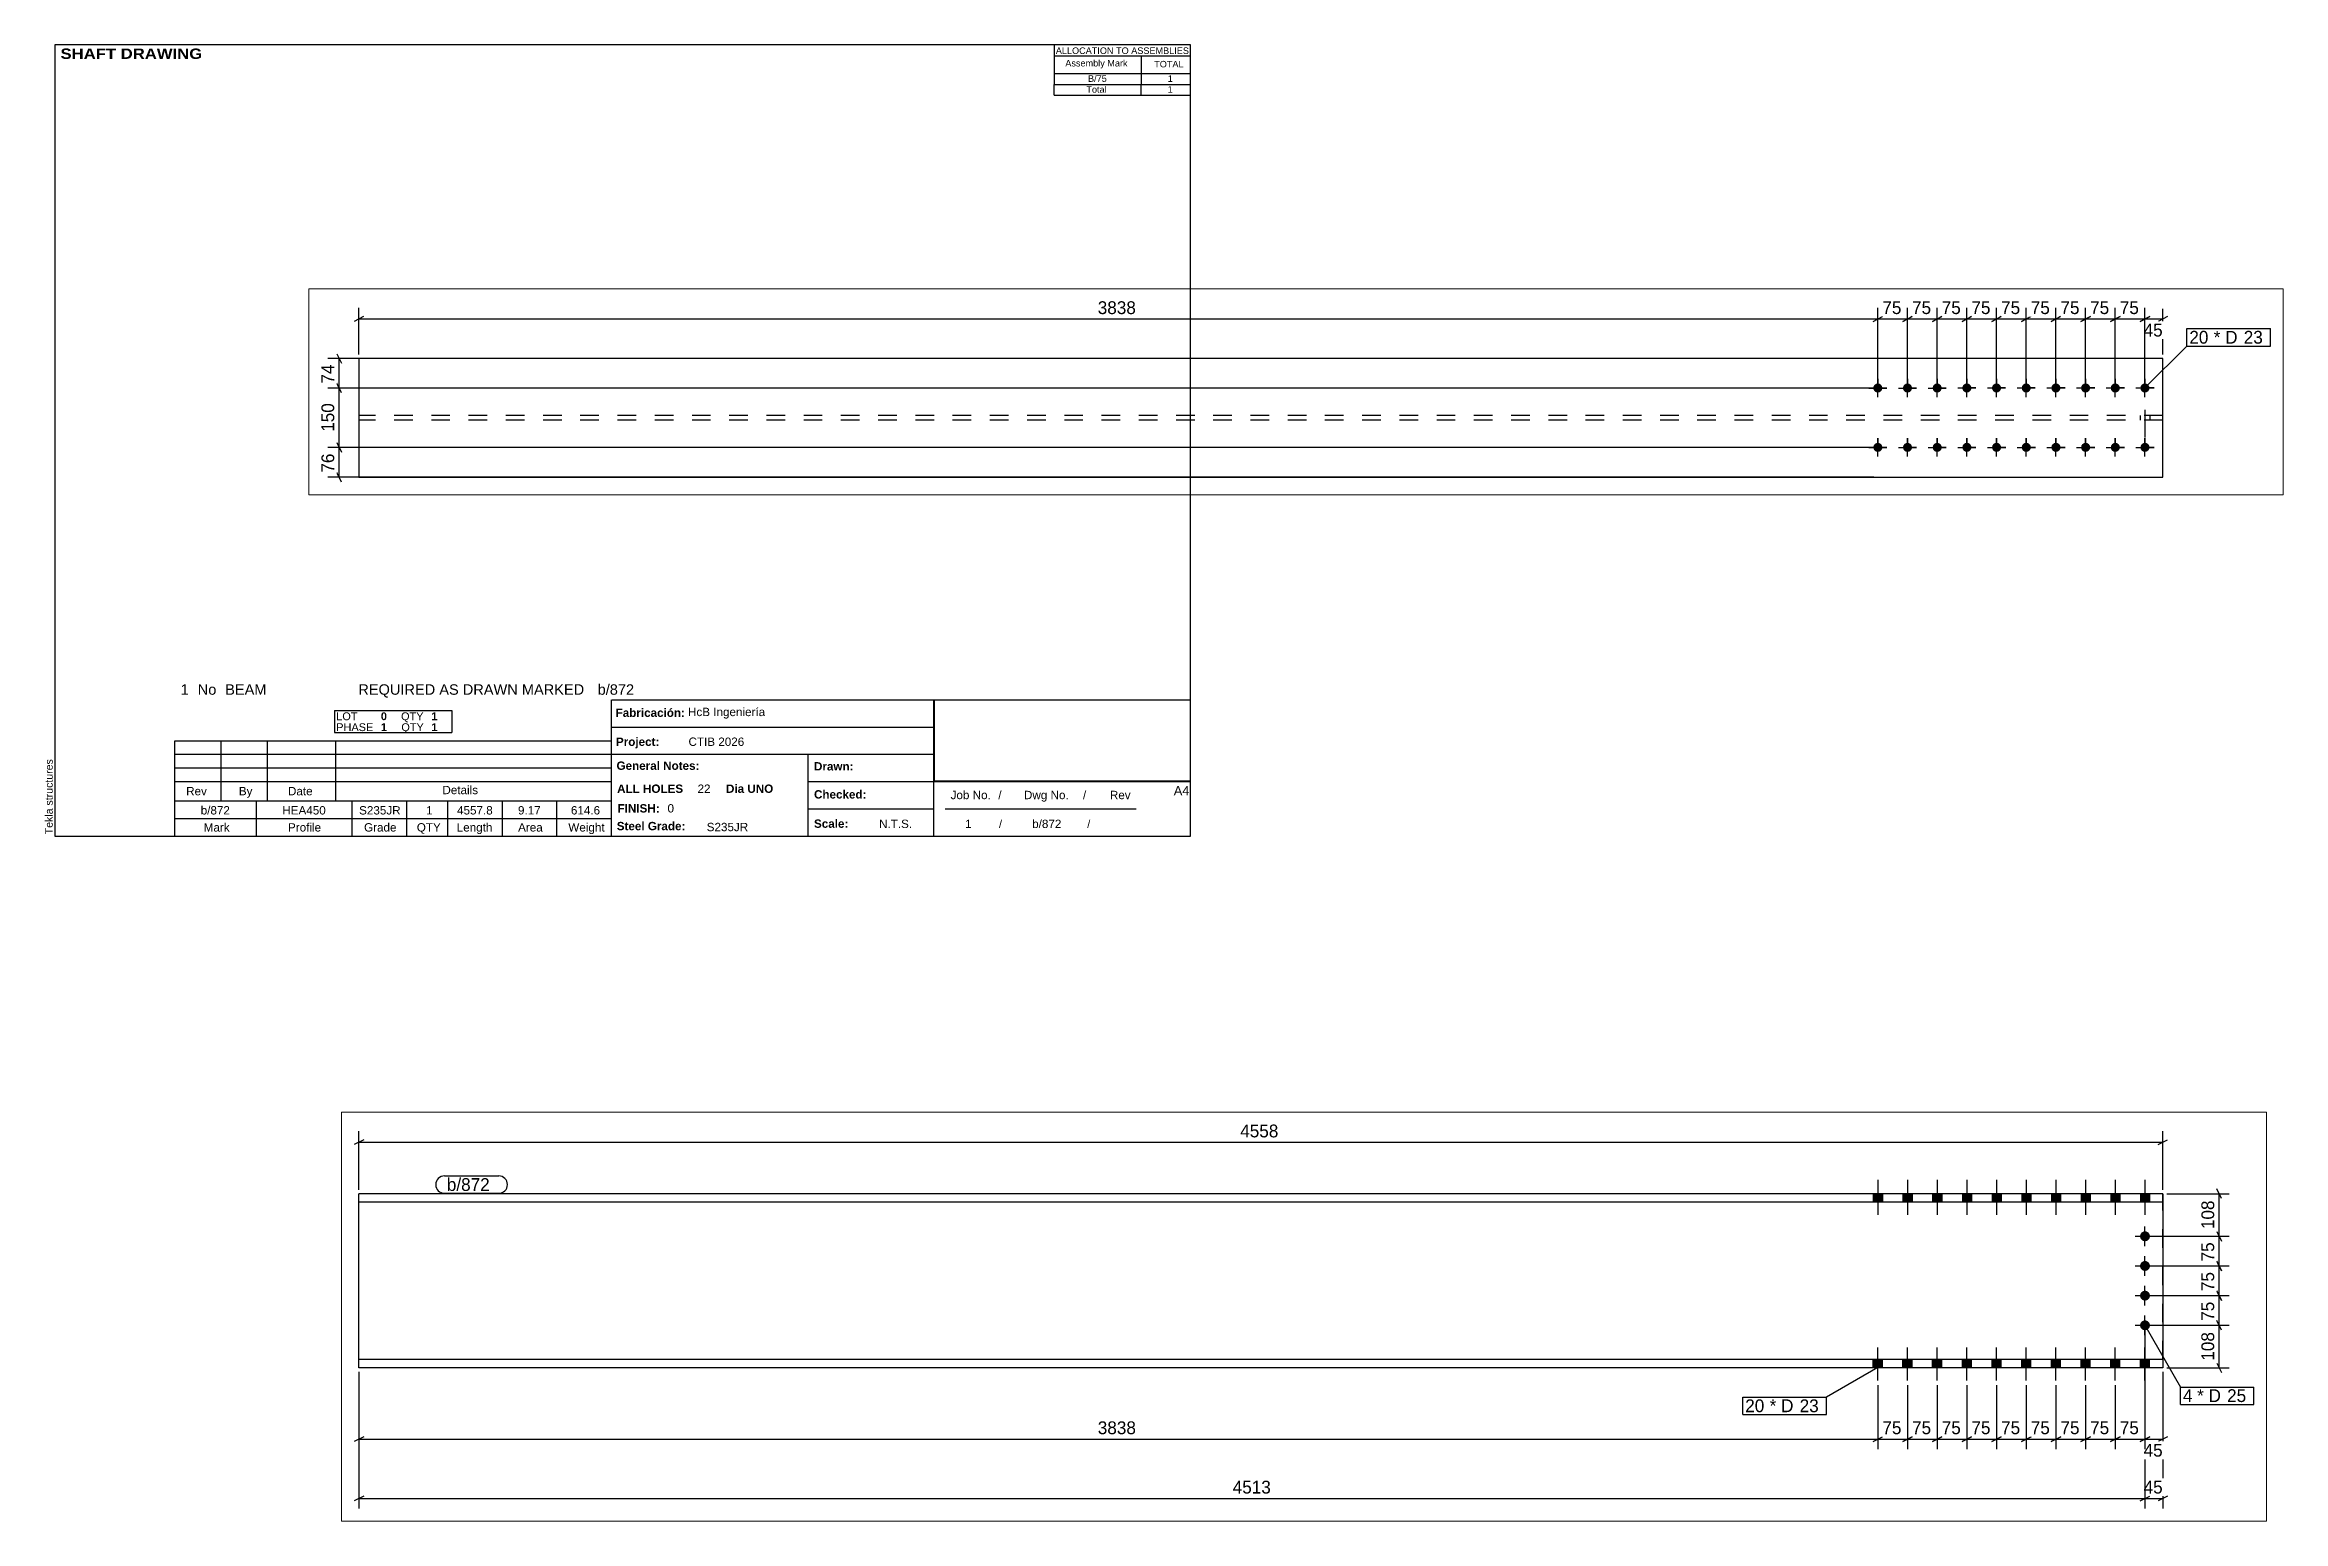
# Paper-space layout 'Layout1' of a CAD drawing. Header units: millimetres. Extents: x 2 to 568, y -168 to 205.
# The model-space entities are those that its viewports show. They can reach past a viewport. Long polylines and large blocks are cut down to what shows.
import ezdxf

# ---------------------------------------------------------------- set-up
doc = ezdxf.new("R2010")
doc.units = ezdxf.units.MM
doc.linetypes.add('DXK_LINE_DOT2', pattern=[3.9198, 1.9599, -1.9599])
doc.linetypes.add('DXK_LINE_DOT4', pattern=[0.9408, 0.4704, -0.4704])
doc.layers.add('Viewport layer', color=7, linetype='Continuous', plot=False)
doc.styles.add('Arial', font='ARIAL.TTF', dxfattribs={"height": 0.2})
doc.styles.add('Arial Black', font='ARIBLK.TTF', dxfattribs={"height": 0.2})
doc.styles.add('Arial Bold', font='ARIALBD.TTF', dxfattribs={"height": 0.2})
doc.styles.add('Comic Sans MS', font='COMIC.TTF', dxfattribs={"height": 0.2})

msp = doc.modelspace()

# ---------------------------------------------------------------- hatches: boundary and pattern name
at = {"linetype": 'Continuous'}
for points in [[(13881.9, 827.6), (13858.9, 827.6), (13858.9, 806.6), (13881.9, 806.6)], [(13881.9, 827.6), (13858.9, 827.6), (13858.9, 806.6), (13881.9, 806.6)], [(13956.9, 827.6), (13933.9, 827.6), (13933.9, 806.6), (13956.9, 806.6)], [(13956.9, 827.6), (13933.9, 827.6), (13933.9, 806.6), (13956.9, 806.6)], [(14031.9, 827.6), (14008.9, 827.6), (14008.9, 806.6), (14031.9, 806.6)], [(14031.9, 827.6), (14008.9, 827.6), (14008.9, 806.6), (14031.9, 806.6)], [(14106.9, 827.6), (14083.9, 827.6), (14083.9, 806.6), (14106.9, 806.6)], [(14106.9, 827.6), (14083.9, 827.6), (14083.9, 806.6), (14106.9, 806.6)], [(14181.9, 827.6), (14158.9, 827.6), (14158.9, 806.6), (14181.9, 806.6)], [(14181.9, 827.6), (14158.9, 827.6), (14158.9, 806.6), (14181.9, 806.6)], [(14256.9, 827.6), (14233.9, 827.6), (14233.9, 806.6), (14256.9, 806.6)], [(14256.9, 827.6), (14233.9, 827.6), (14233.9, 806.6), (14256.9, 806.6)], [(14331.9, 827.6), (14308.9, 827.6), (14308.9, 806.6), (14331.9, 806.6)], [(14331.9, 827.6), (14308.9, 827.6), (14308.9, 806.6), (14331.9, 806.6)], [(14406.9, 827.6), (14383.9, 827.6), (14383.9, 806.6), (14406.9, 806.6)], [(14406.9, 827.6), (14383.9, 827.6), (14383.9, 806.6), (14406.9, 806.6)], [(14481.9, 827.6), (14458.9, 827.6), (14458.9, 806.6), (14481.9, 806.6)], [(14481.9, 827.6), (14458.9, 827.6), (14458.9, 806.6), (14481.9, 806.6)], [(14556.9, 827.6), (14533.9, 827.6), (14533.9, 806.6), (14556.9, 806.6)], [(14556.9, 827.6), (14533.9, 827.6), (14533.9, 806.6), (14556.9, 806.6)], [(14557.9, 720.1), (14557.6, 717.5), (14556.8, 715), (14555.5, 712.8), (14553.8, 710.8), (14551.7, 709.3), (14549.3, 708.2), (14546.7, 707.7), (14544.1, 707.7), (14541.5, 708.2), (14539.2, 709.3), (14537, 710.8), (14535.3, 712.8), (14534, 715), (14533.2, 717.5), (14532.9, 720.1), (14533.2, 722.7), (14534, 725.2), (14535.3, 727.4), (14537, 729.4), (14539.2, 730.9), (14541.5, 732), (14544.1, 732.5), (14546.7, 732.5), (14549.3, 732), (14551.7, 730.9), (14553.8, 729.4), (14555.5, 727.4), (14556.8, 725.2), (14557.6, 722.7)], [(14557.9, 645.1), (14557.6, 642.5), (14556.8, 640), (14555.5, 637.8), (14553.8, 635.8), (14551.7, 634.3), (14549.3, 633.2), (14546.7, 632.7), (14544.1, 632.7), (14541.5, 633.2), (14539.2, 634.3), (14537, 635.8), (14535.3, 637.8), (14534, 640), (14533.2, 642.5), (14532.9, 645.1), (14533.2, 647.7), (14534, 650.2), (14535.3, 652.4), (14537, 654.4), (14539.2, 655.9), (14541.5, 657), (14544.1, 657.5), (14546.7, 657.5), (14549.3, 657), (14551.7, 655.9), (14553.8, 654.4), (14555.5, 652.4), (14556.8, 650.2), (14557.6, 647.7)], [(14557.9, 570.1), (14557.6, 567.5), (14556.8, 565), (14555.5, 562.8), (14553.8, 560.8), (14551.7, 559.3), (14549.3, 558.2), (14546.7, 557.7), (14544.1, 557.7), (14541.5, 558.2), (14539.2, 559.3), (14537, 560.8), (14535.3, 562.8), (14534, 565), (14533.2, 567.5), (14532.9, 570.1), (14533.2, 572.7), (14534, 575.2), (14535.3, 577.4), (14537, 579.4), (14539.2, 580.9), (14541.5, 582), (14544.1, 582.5), (14546.7, 582.5), (14549.3, 582), (14551.7, 580.9), (14553.8, 579.4), (14555.5, 577.4), (14556.8, 575.2), (14557.6, 572.7)], [(14557.9, 495.1), (14557.6, 492.5), (14556.8, 490), (14555.5, 487.8), (14553.8, 485.8), (14551.7, 484.3), (14549.3, 483.2), (14546.7, 482.7), (14544.1, 482.7), (14541.5, 483.2), (14539.2, 484.3), (14537, 485.8), (14535.3, 487.8), (14534, 490), (14533.2, 492.5), (14532.9, 495.1), (14533.2, 497.7), (14534, 500.2), (14535.3, 502.4), (14537, 504.4), (14539.2, 505.9), (14541.5, 507), (14544.1, 507.5), (14546.7, 507.5), (14549.3, 507), (14551.7, 505.9), (14553.8, 504.4), (14555.5, 502.4), (14556.8, 500.2), (14557.6, 497.7)], [(13881.9, 408.6), (13858.9, 408.6), (13858.9, 387.6), (13881.9, 387.6)], [(13881.9, 408.6), (13858.9, 408.6), (13858.9, 387.6), (13881.9, 387.6)], [(13956.9, 408.6), (13933.9, 408.6), (13933.9, 387.6), (13956.9, 387.6)], [(13956.9, 408.6), (13933.9, 408.6), (13933.9, 387.6), (13956.9, 387.6)], [(14031.9, 408.6), (14008.9, 408.6), (14008.9, 387.6), (14031.9, 387.6)], [(14031.9, 408.6), (14008.9, 408.6), (14008.9, 387.6), (14031.9, 387.6)], [(14106.9, 408.6), (14083.9, 408.6), (14083.9, 387.6), (14106.9, 387.6)], [(14106.9, 408.6), (14083.9, 408.6), (14083.9, 387.6), (14106.9, 387.6)], [(14181.9, 408.6), (14158.9, 408.6), (14158.9, 387.6), (14181.9, 387.6)], [(14181.9, 408.6), (14158.9, 408.6), (14158.9, 387.6), (14181.9, 387.6)], [(14256.9, 408.6), (14233.9, 408.6), (14233.9, 387.6), (14256.9, 387.6)], [(14256.9, 408.6), (14233.9, 408.6), (14233.9, 387.6), (14256.9, 387.6)], [(14331.9, 408.6), (14308.9, 408.6), (14308.9, 387.6), (14331.9, 387.6)], [(14331.9, 408.6), (14308.9, 408.6), (14308.9, 387.6), (14331.9, 387.6)], [(14406.9, 408.6), (14383.9, 408.6), (14383.9, 387.6), (14406.9, 387.6)], [(14406.9, 408.6), (14383.9, 408.6), (14383.9, 387.6), (14406.9, 387.6)], [(14481.9, 408.6), (14458.9, 408.6), (14458.9, 387.6), (14481.9, 387.6)], [(14481.9, 408.6), (14458.9, 408.6), (14458.9, 387.6), (14481.9, 387.6)], [(14556.9, 408.6), (14533.9, 408.6), (14533.9, 387.6), (14556.9, 387.6)], [(14556.9, 408.6), (14533.9, 408.6), (14533.9, 387.6), (14556.9, 387.6)], [(3964.2, 281, -1), (3964.2, 258, -1)], [(4039.2, 281, -1), (4039.2, 258, -1)], [(4114.2, 281, -1), (4114.2, 258, -1)], [(4189.2, 281.1, -1), (4189.2, 258.1, -1)], [(4264.2, 281.1, -1), (4264.2, 258.1, -1)], [(4339.2, 281.1, -1), (4339.2, 258.1, -1)], [(4414.2, 281.1, -1), (4414.2, 258.1, -1)], [(4489.2, 281.1, -1), (4489.2, 258.1, -1)], [(4564.2, 281.1, -1), (4564.2, 258.1, -1)], [(4639.2, 281.1, -1), (4639.2, 258.1, -1)], [(3964.3, 131, -1), (3964.3, 108, -1)], [(4039.3, 131, -1), (4039.3, 108, -1)], [(4114.3, 131, -1), (4114.3, 108, -1)], [(4189.3, 131.1, -1), (4189.3, 108.1, -1)], [(4264.3, 131.1, -1), (4264.3, 108.1, -1)], [(4339.3, 131.1, -1), (4339.3, 108.1, -1)], [(4414.3, 131.1, -1), (4414.3, 108.1, -1)], [(4489.3, 131.1, -1), (4489.3, 108.1, -1)], [(4564.3, 131.1, -1), (4564.3, 108.1, -1)], [(4639.3, 131.1, -1), (4639.3, 108.1, -1)]]:
    msp.add_hatch(color=3, dxfattribs=at).paths.add_polyline_path(points)

# ---------------------------------------------------------------- linework, layer by layer
at = {"color": 8, "linetype": 'Continuous'}
for p, q in [((10044.6, 963.6), (10020.6, 951.6)), ((10032.6, 837.6), (10032.6, 986)), ((14578.4, 951.6), (14602.4, 963.6)), ((14590.4, 837.6), (14590.4, 986)), ((10032.6, 957.6), (14590.4, 957.6)), ((14600.4, 827.6), (14758.2, 827.6)), ((14738.6, 815.6), (14726.6, 839.6)), ((14732.6, 720.1), (14732.6, 827.6)), ((14555.4, 720.1), (14758.2, 720.1)), ((14726.6, 732.1), (14738.6, 708.1)), ((14555.4, 645.1), (14758.2, 645.1)), ((14738.6, 633.1), (14726.6, 657.1)), ((14555.4, 570.1), (14758.2, 570.1)), ((14738.6, 558.1), (14726.6, 582.1)), ((126.4, 354), (126.4, 472.4)), ((3964.2, 279.5), (3964.2, 472.4)), ((4039.2, 279.5), (4039.2, 472.4)), ((4114.2, 279.5), (4114.2, 472.4)), ((4189.2, 279.6), (4189.2, 472.4)), ((4264.2, 279.6), (4264.2, 472.4)), ((4339.2, 279.6), (4339.2, 472.4)), ((4414.2, 279.6), (4414.2, 472.4)), ((4489.2, 279.6), (4489.2, 472.4)), ((4564.2, 279.6), (4564.2, 472.4)), ((4639.2, 279.6), (4639.2, 469.6)), ((4684.2, 354), (4684.2, 469.6)), ((14545.4, 485.1), (14545.4, 32)), ((14545.4, 485.1), (14545.4, 179.2)), ((14555.4, 495.1), (14758.2, 495.1)), ((14738.6, 483.1), (14726.6, 507.1)), ((138.4, 450), (114.4, 438)), ((3952.2, 438), (3976.2, 450)), ((4027.2, 438), (4051.2, 450)), ((4102.2, 438), (4126.2, 450)), ((4177.2, 438), (4201.2, 450)), ((4252.2, 438), (4276.2, 450)), ((4264.2, 444), (4339.2, 444)), ((4351.2, 450), (4327.2, 438)), ((4402.2, 438), (4426.2, 450)), ((4477.2, 438), (4501.2, 450)), ((4552.2, 438), (4576.2, 450)), ((4627.2, 438), (4651.2, 450)), ((4639.2, 444), (4684.2, 444)), ((4696.2, 450), (4672.2, 438)), ((14726.6, 399.6), (14738.6, 375.6)), ((3954.2, 344), (48, 344)), ((70.4, 356), (82.4, 332)), ((76.4, 269.5), (76.4, 344)), ((10032.6, 377.6), (10032.6, 32)), ((10032.6, 377.6), (10032.6, 182)), ((13870.4, 343.6), (13870.4, 182)), ((13945.4, 343.6), (13945.4, 182)), ((14020.4, 343.6), (14020.4, 182)), ((14095.4, 343.6), (14095.4, 182)), ((14170.4, 343.6), (14170.4, 182)), ((14245.4, 343.6), (14245.4, 182)), ((14320.4, 343.6), (14320.4, 182)), ((14395.4, 343.6), (14395.4, 182)), ((14470.4, 343.6), (14470.4, 182)), ((14590.4, 377.6), (14590.4, 32)), ((14590.4, 377.6), (14590.4, 179.2)), ((14600.4, 387.6), (14758.2, 387.6)), ((3954.2, 269.5), (48, 269.5)), ((3954.2, 269.5), (48, 269.5)), ((82.4, 257.5), (70.4, 281.5)), ((76.4, 119.5), (76.4, 269.5)), ((10044.6, 213.6), (10020.6, 201.6)), ((13858.4, 201.6), (13882.4, 213.6)), ((13933.4, 201.6), (13957.4, 213.6)), ((14008.4, 201.6), (14032.4, 213.6)), ((14083.4, 201.6), (14107.4, 213.6)), ((14158.4, 201.6), (14182.4, 213.6)), ((14170.4, 207.6), (14245.4, 207.6)), ((14257.4, 213.6), (14233.4, 201.6)), ((14308.4, 201.6), (14332.4, 213.6)), ((14383.4, 201.6), (14407.4, 213.6)), ((14458.4, 201.6), (14482.4, 213.6)), ((14533.4, 201.6), (14557.4, 213.6)), ((14545.4, 207.6), (14590.4, 207.6)), ((14602.4, 213.6), (14578.4, 201.6)), ((3954.3, 119.5), (48, 119.5)), ((3954.3, 119.5), (48, 119.5)), ((70.4, 131.5), (82.4, 107.5)), ((76.4, 44), (76.4, 119.5)), ((10044.6, 63.6), (10020.6, 51.6)), ((14533.4, 51.6), (14557.4, 63.6)), ((14545.4, 57.6), (14590.4, 57.6)), ((14602.4, 63.6), (14578.4, 51.6)), ((3954.2, 44), (48, 44)), ((82.4, 32), (70.4, 56))]:
    msp.add_line(p, q, dxfattribs=at)
at = {"color": 3, "linetype": 'Continuous'}
for p, q in [((13870.4, 862.3), (13870.4, 774.1)), ((13870.4, 862.3), (13870.4, 774.1)), ((13945.4, 862.3), (13945.4, 774.1)), ((13945.4, 862.3), (13945.4, 774.1)), ((14020.4, 862.3), (14020.4, 774.1)), ((14020.4, 862.3), (14020.4, 774.1)), ((14095.4, 862.3), (14095.4, 774.1)), ((14095.4, 862.3), (14095.4, 774.1)), ((14170.4, 862.3), (14170.4, 774.1)), ((14170.4, 862.3), (14170.4, 774.1)), ((14245.4, 862.3), (14245.4, 774.1)), ((14245.4, 862.3), (14245.4, 774.1)), ((14320.4, 862.3), (14320.4, 774.1)), ((14320.4, 862.3), (14320.4, 774.1)), ((14395.4, 862.3), (14395.4, 774.1)), ((14395.4, 862.3), (14395.4, 774.1)), ((14470.4, 862.3), (14470.4, 774.1)), ((14470.4, 862.3), (14470.4, 774.1)), ((14545.4, 862.3), (14545.4, 774.1)), ((14545.4, 862.3), (14545.4, 774.1)), ((13858.9, 827.6), (13858.9, 806.6)), ((13858.9, 827.6), (13858.9, 806.6)), ((13881.9, 827.6), (13881.9, 806.6)), ((13881.9, 827.6), (13881.9, 806.6)), ((13933.9, 827.6), (13933.9, 806.6)), ((13933.9, 827.6), (13933.9, 806.6)), ((13956.9, 827.6), (13956.9, 806.6)), ((13956.9, 827.6), (13956.9, 806.6)), ((14008.9, 827.6), (14008.9, 806.6)), ((14008.9, 827.6), (14008.9, 806.6)), ((14031.9, 827.6), (14031.9, 806.6)), ((14031.9, 827.6), (14031.9, 806.6)), ((14083.9, 827.6), (14083.9, 806.6)), ((14083.9, 827.6), (14083.9, 806.6)), ((14106.9, 827.6), (14106.9, 806.6)), ((14106.9, 827.6), (14106.9, 806.6)), ((14158.9, 827.6), (14158.9, 806.6)), ((14158.9, 827.6), (14158.9, 806.6)), ((14181.9, 827.6), (14181.9, 806.6)), ((14181.9, 827.6), (14181.9, 806.6)), ((14233.9, 827.6), (14233.9, 806.6)), ((14233.9, 827.6), (14233.9, 806.6)), ((14256.9, 827.6), (14256.9, 806.6)), ((14256.9, 827.6), (14256.9, 806.6)), ((14308.9, 827.6), (14308.9, 806.6)), ((14308.9, 827.6), (14308.9, 806.6)), ((14331.9, 827.6), (14331.9, 806.6)), ((14331.9, 827.6), (14331.9, 806.6)), ((14383.9, 827.6), (14383.9, 806.6)), ((14383.9, 827.6), (14383.9, 806.6)), ((14406.9, 827.6), (14406.9, 806.6)), ((14406.9, 827.6), (14406.9, 806.6)), ((14458.9, 827.6), (14458.9, 806.6)), ((14458.9, 827.6), (14458.9, 806.6)), ((14481.9, 827.6), (14481.9, 806.6)), ((14481.9, 827.6), (14481.9, 806.6)), ((14533.9, 827.6), (14533.9, 806.6)), ((14533.9, 827.6), (14533.9, 806.6)), ((14556.9, 827.6), (14556.9, 806.6)), ((14556.9, 827.6), (14556.9, 806.6)), ((14545.4, 695.1), (14545.4, 745.1)), ((14520.4, 720.1), (14570.4, 720.1)), ((14520.4, 645.1), (14570.4, 645.1)), ((14545.4, 620.1), (14545.4, 670.1)), ((14520.4, 570.1), (14570.4, 570.1)), ((14545.4, 545.1), (14545.4, 595.1)), ((14545.4, 470.1), (14545.4, 520.1)), ((14520.4, 495.1), (14570.4, 495.1)), ((13858.9, 387.6), (13858.9, 408.6)), ((13858.9, 387.6), (13858.9, 408.6)), ((13870.4, 355.4), (13870.4, 438.6)), ((13870.4, 355.4), (13870.4, 438.6)), ((13881.9, 387.6), (13881.9, 408.6)), ((13881.9, 387.6), (13881.9, 408.6)), ((13933.9, 387.6), (13933.9, 408.6)), ((13933.9, 387.6), (13933.9, 408.6)), ((13945.4, 355.4), (13945.4, 438.6)), ((13945.4, 355.4), (13945.4, 438.6)), ((13956.9, 387.6), (13956.9, 408.6)), ((13956.9, 387.6), (13956.9, 408.6)), ((14008.9, 387.6), (14008.9, 408.6)), ((14008.9, 387.6), (14008.9, 408.6)), ((14020.4, 355.4), (14020.4, 438.6)), ((14020.4, 355.4), (14020.4, 438.6)), ((14031.9, 387.6), (14031.9, 408.6)), ((14031.9, 387.6), (14031.9, 408.6)), ((14083.9, 387.6), (14083.9, 408.6)), ((14083.9, 387.6), (14083.9, 408.6)), ((14095.4, 355.4), (14095.4, 438.6)), ((14095.4, 355.4), (14095.4, 438.6)), ((14106.9, 387.6), (14106.9, 408.6)), ((14106.9, 387.6), (14106.9, 408.6)), ((14158.9, 387.6), (14158.9, 408.6)), ((14158.9, 387.6), (14158.9, 408.6)), ((14170.4, 355.4), (14170.4, 438.6)), ((14170.4, 355.4), (14170.4, 438.6)), ((14181.9, 387.6), (14181.9, 408.6)), ((14181.9, 387.6), (14181.9, 408.6)), ((14233.9, 387.6), (14233.9, 408.6)), ((14233.9, 387.6), (14233.9, 408.6)), ((14245.4, 355.4), (14245.4, 438.6)), ((14245.4, 355.4), (14245.4, 438.6)), ((14256.9, 387.6), (14256.9, 408.6)), ((14256.9, 387.6), (14256.9, 408.6)), ((14308.9, 387.6), (14308.9, 408.6)), ((14308.9, 387.6), (14308.9, 408.6)), ((14320.4, 355.4), (14320.4, 438.6)), ((14320.4, 355.4), (14320.4, 438.6)), ((14331.9, 387.6), (14331.9, 408.6)), ((14331.9, 387.6), (14331.9, 408.6)), ((14383.9, 387.6), (14383.9, 408.6)), ((14383.9, 387.6), (14383.9, 408.6)), ((14395.4, 355.4), (14395.4, 438.6)), ((14395.4, 355.4), (14395.4, 438.6)), ((14406.9, 387.6), (14406.9, 408.6)), ((14406.9, 387.6), (14406.9, 408.6)), ((14458.9, 387.6), (14458.9, 408.6)), ((14458.9, 387.6), (14458.9, 408.6)), ((14470.4, 355.4), (14470.4, 438.6)), ((14470.4, 355.4), (14470.4, 438.6)), ((14481.9, 387.6), (14481.9, 408.6)), ((14481.9, 387.6), (14481.9, 408.6)), ((14533.9, 387.6), (14533.9, 408.6)), ((14533.9, 387.6), (14533.9, 408.6)), ((14545.4, 355.4), (14545.4, 438.6)), ((14545.4, 355.4), (14545.4, 438.6)), ((14556.9, 387.6), (14556.9, 408.6)), ((14556.9, 387.6), (14556.9, 408.6)), ((3964.2, 246.5), (3964.2, 292.5)), ((3964.2, 292.5), (3964.2, 277.2)), ((4039.2, 246.5), (4039.2, 292.5)), ((4039.2, 292.5), (4039.2, 277.2)), ((4114.2, 246.5), (4114.2, 292.5)), ((4114.2, 292.5), (4114.2, 277.2)), ((4189.2, 246.6), (4189.2, 292.6)), ((4189.2, 292.6), (4189.2, 277.2)), ((4264.2, 246.6), (4264.2, 292.6)), ((4264.2, 292.6), (4264.2, 277.2)), ((4339.2, 246.6), (4339.2, 292.6)), ((4339.2, 292.6), (4339.2, 277.2)), ((4414.2, 246.6), (4414.2, 292.6)), ((4414.2, 292.6), (4414.2, 277.2)), ((4489.2, 246.6), (4489.2, 292.6)), ((4489.2, 292.6), (4489.2, 277.3)), ((4564.2, 246.6), (4564.2, 292.6)), ((4564.2, 292.6), (4564.2, 277.3)), ((4639.2, 246.6), (4639.2, 292.6)), ((4639.2, 292.6), (4639.2, 277.3)), ((3941.2, 269.5), (3987.2, 269.5)), ((3941.2, 269.5), (3956.6, 269.5)), ((3964.2, 246.5), (3964.2, 261.9)), ((3987.2, 269.5), (3971.9, 269.5)), ((4016.2, 269.5), (4062.2, 269.5)), ((4016.2, 269.5), (4031.6, 269.5)), ((4039.2, 246.5), (4039.2, 261.9)), ((4062.2, 269.5), (4046.9, 269.5)), ((4091.2, 269.5), (4137.2, 269.5)), ((4091.2, 269.5), (4106.6, 269.5)), ((4114.2, 246.5), (4114.2, 261.9)), ((4137.2, 269.5), (4121.9, 269.5)), ((4166.2, 269.6), (4212.2, 269.6)), ((4166.2, 269.6), (4181.6, 269.6)), ((4189.2, 246.6), (4189.2, 261.9)), ((4212.2, 269.6), (4196.9, 269.6)), ((4241.2, 269.6), (4287.2, 269.6)), ((4241.2, 269.6), (4256.6, 269.6)), ((4264.2, 246.6), (4264.2, 261.9)), ((4287.2, 269.6), (4271.9, 269.6)), ((4316.2, 269.6), (4362.2, 269.6)), ((4316.2, 269.6), (4331.6, 269.6)), ((4339.2, 246.6), (4339.2, 261.9)), ((4362.2, 269.6), (4346.9, 269.6)), ((4391.2, 269.6), (4437.2, 269.6)), ((4391.2, 269.6), (4406.6, 269.6)), ((4414.2, 246.6), (4414.2, 261.9)), ((4437.2, 269.6), (4421.9, 269.6)), ((4466.2, 269.6), (4512.2, 269.6)), ((4466.2, 269.6), (4481.6, 269.6)), ((4489.2, 246.6), (4489.2, 261.9)), ((4512.2, 269.6), (4496.9, 269.6)), ((4541.2, 269.6), (4587.2, 269.6)), ((4541.2, 269.6), (4556.6, 269.6)), ((4564.2, 246.6), (4564.2, 261.9)), ((4587.2, 269.6), (4571.9, 269.6)), ((4616.2, 269.6), (4662.2, 269.6)), ((4616.2, 269.6), (4631.6, 269.6)), ((4639.2, 246.6), (4639.2, 261.9)), ((4662.2, 269.6), (4646.9, 269.6)), ((3941.3, 119.5), (3987.3, 119.5)), ((3941.3, 119.5), (3956.6, 119.5)), ((3964.3, 96.5), (3964.3, 142.5)), ((3964.3, 142.5), (3964.3, 127.2)), ((3987.3, 119.5), (3971.9, 119.5)), ((4016.3, 119.5), (4062.3, 119.5)), ((4016.3, 119.5), (4031.6, 119.5)), ((4039.3, 96.5), (4039.3, 142.5)), ((4039.3, 142.5), (4039.3, 127.2)), ((4062.3, 119.5), (4046.9, 119.5)), ((4091.3, 119.5), (4137.3, 119.5)), ((4091.3, 119.5), (4106.6, 119.5)), ((4114.3, 96.5), (4114.3, 142.5)), ((4114.3, 142.5), (4114.3, 127.2)), ((4137.3, 119.5), (4121.9, 119.5)), ((4166.3, 119.6), (4212.3, 119.6)), ((4166.3, 119.6), (4181.6, 119.6)), ((4189.3, 96.6), (4189.3, 142.6)), ((4189.3, 142.6), (4189.3, 127.2)), ((4212.3, 119.6), (4196.9, 119.6)), ((4241.3, 119.6), (4287.3, 119.6)), ((4241.3, 119.6), (4256.6, 119.6)), ((4264.3, 96.6), (4264.3, 142.6)), ((4264.3, 142.6), (4264.3, 127.2)), ((4287.3, 119.6), (4271.9, 119.6)), ((4316.3, 119.6), (4362.3, 119.6)), ((4316.3, 119.6), (4331.6, 119.6)), ((4339.3, 96.6), (4339.3, 142.6)), ((4339.3, 142.6), (4339.3, 127.2)), ((4362.3, 119.6), (4346.9, 119.6)), ((4391.3, 119.6), (4437.3, 119.6)), ((4391.3, 119.6), (4406.6, 119.6)), ((4414.3, 96.6), (4414.3, 142.6)), ((4414.3, 142.6), (4414.3, 127.2)), ((4437.3, 119.6), (4421.9, 119.6)), ((4466.3, 119.6), (4512.3, 119.6)), ((4466.3, 119.6), (4481.6, 119.6)), ((4489.3, 96.6), (4489.3, 142.6)), ((4489.3, 142.6), (4489.3, 127.3)), ((4512.3, 119.6), (4496.9, 119.6)), ((4541.3, 119.6), (4587.3, 119.6)), ((4541.3, 119.6), (4556.6, 119.6)), ((4564.3, 96.6), (4564.3, 142.6)), ((4564.3, 142.6), (4564.3, 127.3)), ((4587.3, 119.6), (4571.9, 119.6)), ((4616.3, 119.6), (4662.3, 119.6)), ((4616.3, 119.6), (4631.6, 119.6)), ((4639.3, 96.6), (4639.3, 142.6)), ((4639.3, 142.6), (4639.3, 127.3)), ((4662.3, 119.6), (4646.9, 119.6)), ((3964.3, 96.5), (3964.3, 111.9)), ((4039.3, 96.5), (4039.3, 111.9)), ((4114.3, 96.5), (4114.3, 111.9)), ((4189.3, 96.6), (4189.3, 111.9)), ((4264.3, 96.6), (4264.3, 111.9)), ((4339.3, 96.6), (4339.3, 111.9)), ((4414.3, 96.6), (4414.3, 111.9)), ((4489.3, 96.6), (4489.3, 111.9)), ((4564.3, 96.6), (4564.3, 111.9)), ((4639.3, 96.6), (4639.3, 111.9))]:
    msp.add_line(p, q, dxfattribs=at)
at = {"color": 7, "linetype": 'Continuous'}
for p, q in [((10032.6, 387.6), (10032.6, 827.6)), ((14590.4, 827.6), (10032.6, 827.6)), ((14590.4, 806.6), (10032.6, 806.6)), ((14590.4, 827.6), (14590.4, 806.6)), ((14590.4, 806.6), (14590.4, 408.6)), ((14590.4, 408.6), (10032.6, 408.6)), ((14590.4, 408.6), (14590.4, 387.6)), ((126.4, 344), (126.4, 44)), ((4684.2, 344), (126.4, 344)), ((4684.2, 44), (4684.2, 344)), ((14590.4, 387.6), (10032.6, 387.6)), ((126.4, 44), (4684.2, 44))]:
    msp.add_line(p, q, dxfattribs=at)
at = {"color": 7, "linetype": 'DXK_LINE_DOT4'}
for p, q in [((14590.4, 827.6), (14590.4, 827.6)), ((14590.4, 806.6), (14590.4, 827.6)), ((14590.4, 806.6), (14590.4, 806.6)), ((14590.4, 806.6), (14590.4, 806.6)), ((14590.4, 806.6), (14590.4, 806.6)), ((14590.4, 806.6), (14590.4, 806.6)), ((14590.4, 408.6), (14590.4, 806.6)), ((14590.4, 408.6), (14590.4, 408.6)), ((14590.4, 408.6), (14590.4, 408.6)), ((14590.4, 408.6), (14590.4, 408.6)), ((14590.4, 408.6), (14590.4, 408.6)), ((14590.4, 408.6), (14590.4, 387.6)), ((14590.4, 387.6), (14590.4, 387.6)), ((4684.2, 199.7), (126.4, 199.7)), ((4684.2, 188.2), (126.4, 188.2))]:
    msp.add_line(p, q, dxfattribs=at)
at = {"color": 3, "linetype": 'DXK_LINE_DOT2'}
for p, q in [((4626.8, 199.7), (4626.8, 188.2)), ((4626.8, 199.7), (4626.8, 188.2)), ((4626.8, 199.7), (4626.8, 188.2)), ((4626.8, 199.7), (4626.8, 188.2)), ((4639.3, 214.3), (4639.3, 144.8)), ((4639.3, 214.3), (4639.3, 144.8)), ((4639.3, 214.3), (4639.3, 144.8)), ((4639.3, 214.3), (4639.3, 144.8)), ((4651.8, 199.7), (4651.8, 188.2)), ((4651.8, 199.7), (4651.8, 188.2)), ((4651.8, 199.7), (4651.8, 188.2)), ((4651.8, 199.7), (4651.8, 188.2))]:
    msp.add_line(p, q, dxfattribs=at)

# ---------------------------------------------------------------- wipeouts: each hides what was drawn before it
at = {"color": 0}
for points in [[(4803.4, 381.6), (4803.4, 413.6), (4751.3, 413.6), (4751.3, 381.6)], [(13587.4, 275.6), (13587.4, 307.6), (13535.3, 307.6), (13535.3, 275.6)], [(14667.5, 301.2), (14667.5, 333.2), (14641.4, 333.2), (14641.4, 301.2)]]:
    msp.add_wipeout(points, dxfattribs=at)

# ---------------------------------------------------------------- next in the draw order: wipeouts: each hides what was drawn before it
for points in [[(12370, 963.6), (12370, 1008.4), (12252.9, 1008.4), (12252.9, 963.6)], [(10379.9, 834.6), (10379.9, 866.6), (10254.6, 866.6), (10254.6, 834.6)], [(14726.6, 815.9), (14681.8, 815.9), (14681.8, 731.8), (14726.6, 731.8)], [(4334.2, 450), (4334.2, 494.8), (4269.3, 494.8), (4269.3, 450)], [(4694.2, 393.2), (4694.2, 438), (4629.3, 438), (4629.3, 393.2)], [(4803.4, 381.6), (4803.4, 413.6), (4751.3, 413.6), (4751.3, 381.6)], [(13587.4, 275.6), (13587.4, 307.6), (13535.3, 307.6), (13535.3, 275.6)], [(14667.5, 301.2), (14667.5, 333.2), (14641.4, 333.2), (14641.4, 301.2)], [(70.4, 236.6), (25.6, 236.6), (25.6, 152.5), (70.4, 152.5)], [(14240.4, 213.6), (14240.4, 258.4), (14175.4, 258.4), (14175.4, 213.6)], [(14600.4, 63.6), (14600.4, 108.4), (14535.4, 108.4), (14535.4, 63.6)]]:
    msp.add_wipeout(points, dxfattribs=at)

# ---------------------------------------------------------------- next in the draw order: linework, layer by layer
at = {"color": 8, "linetype": 'Continuous'}
for p, q in [((14555.4, 720.1), (14758.2, 720.1)), ((14726.6, 732.1), (14738.6, 708.1)), ((14732.6, 645.1), (14732.6, 720.1)), ((4264.2, 279.6), (4264.2, 472.4)), ((4339.2, 279.6), (4339.2, 472.4)), ((4639.2, 279.6), (4639.2, 472.4)), ((14545.4, 485.1), (14545.4, 32)), ((4189.2, 444), (4264.2, 444)), ((4276.2, 450), (4252.2, 438)), ((4327.2, 438), (4351.2, 450)), ((4564.2, 444), (4639.2, 444)), ((4651.2, 450), (4627.2, 438)), ((14170.4, 343.6), (14170.4, 182)), ((14245.4, 343.6), (14245.4, 182)), ((82.4, 257.5), (70.4, 281.5)), ((14095.4, 207.6), (14170.4, 207.6)), ((14182.4, 213.6), (14158.4, 201.6)), ((14233.4, 201.6), (14257.4, 213.6)), ((70.4, 131.5), (82.4, 107.5)), ((10032.6, 57.6), (14545.4, 57.6)), ((14533.4, 51.6), (14557.4, 63.6))]:
    msp.add_line(p, q, dxfattribs=at)
at = {"color": 7, "linetype": 'Continuous'}
for p, q in [((14545.4, 495.1), (14635.4, 339.2)), ((4745.3, 375.6), (4745.3, 419.6)), ((4639.2, 269.6), (4745.3, 375.6)), ((13529.3, 269.6), (13529.3, 313.6)), ((14635.4, 295.2), (14635.4, 339.2))]:
    msp.add_line(p, q, dxfattribs=at)

# ---------------------------------------------------------------- next in the draw order: texts
at = {"color": 3, "style": 'Comic Sans MS'}
for s, p in [('4558', (12259.3, 970)), ('75', (4275.7, 456.4)), ('45', (4635.7, 399.6)), ('75', (14181.8, 220)), ('45', (14541.8, 70))]:
    msp.add_text(s, height=32.38, dxfattribs=at).set_placement(p)
for s, p in [('108', (14720.2, 738.2)), ('150', (64, 158.9))]:
    msp.add_text(s, height=32.38, rotation=90.0002, dxfattribs=at).set_placement(p)

# ---------------------------------------------------------------- next in the draw order: wipeouts: each hides what was drawn before it
at = {"color": 0}
for points in [[(10379.9, 834.6), (10379.9, 866.6), (10254.6, 866.6), (10254.6, 834.6)], [(4879.2, 381.6), (4879.2, 413.6), (4813, 413.6), (4813, 381.6)], [(13663.2, 275.6), (13663.2, 307.6), (13597, 307.6), (13597, 275.6)], [(14743.3, 301.2), (14743.3, 333.2), (14677.1, 333.2), (14677.1, 301.2)]]:
    msp.add_wipeout(points, dxfattribs=at)

# ---------------------------------------------------------------- next in the draw order: linework, layer by layer
at = {"color": 7, "linetype": 'Continuous'}
for p, q in [((10248.6, 872.6), (10385.9, 872.6)), ((10248.6, 828.6), (10385.9, 828.6))]:
    msp.add_line(p, q, dxfattribs=at)
for centre, start, end in [((10248.6, 850.6), 90, 270), ((10385.9, 850.6), 270, 90)]:
    msp.add_arc(centre, 22, start, end, dxfattribs=at)

# ---------------------------------------------------------------- next in the draw order: texts
at = {"color": 3, "style": 'Comic Sans MS'}
msp.add_text('b/872', height=32.38, dxfattribs=at).set_placement((10254.6, 834.6))

# ---------------------------------------------------------------- next in the draw order: wipeouts: each hides what was drawn before it
at = {"color": 0}
for points in [[(14726.6, 715.1), (14681.8, 715.1), (14681.8, 650.1), (14726.6, 650.1)], [(4259.2, 450), (4259.2, 494.8), (4194.3, 494.8), (4194.3, 450)], [(4634.2, 450), (4634.2, 494.8), (4569.3, 494.8), (4569.3, 450)], [(4879.2, 381.6), (4879.2, 413.6), (4813, 413.6), (4813, 381.6)], [(70.4, 339.2), (25.6, 339.2), (25.6, 274.3), (70.4, 274.3)], [(13663.2, 275.6), (13663.2, 307.6), (13597, 307.6), (13597, 275.6)], [(14743.3, 301.2), (14743.3, 333.2), (14677.1, 333.2), (14677.1, 301.2)], [(14165.4, 213.6), (14165.4, 258.4), (14100.4, 258.4), (14100.4, 213.6)], [(14600.4, 156.8), (14600.4, 201.6), (14535.4, 201.6), (14535.4, 156.8)], [(70.4, 114.2), (25.6, 114.2), (25.6, 49.3), (70.4, 49.3)], [(12344.1, 63.6), (12344.1, 108.4), (12233.9, 108.4), (12233.9, 63.6)]]:
    msp.add_wipeout(points, dxfattribs=at)

# ---------------------------------------------------------------- next in the draw order: linework, layer by layer
at = {"color": 8, "linetype": 'Continuous'}
for p, q in [((14555.4, 645.1), (14758.2, 645.1)), ((14726.6, 657.1), (14738.6, 633.1)), ((14732.6, 570.1), (14732.6, 645.1)), ((4189.2, 279.6), (4189.2, 472.4)), ((4564.2, 279.6), (4564.2, 472.4)), ((14545.4, 485.1), (14545.4, 182)), ((4114.2, 444), (4189.2, 444)), ((4201.2, 450), (4177.2, 438)), ((4489.2, 444), (4564.2, 444)), ((4576.2, 450), (4552.2, 438)), ((14095.4, 343.6), (14095.4, 182)), ((14020.4, 207.6), (14095.4, 207.6)), ((14107.4, 213.6), (14083.4, 201.6)), ((14470.4, 207.6), (14545.4, 207.6)), ((14557.4, 213.6), (14533.4, 201.6))]:
    msp.add_line(p, q, dxfattribs=at)

# ---------------------------------------------------------------- next in the draw order: texts
at = {"color": 3, "style": 'Comic Sans MS'}
for s, p in [('75', (14720.2, 656.5)), ('74', (64, 280.7)), ('76', (64, 55.7))]:
    msp.add_text(s, height=32.38, rotation=90.0002, dxfattribs=at).set_placement(p)
for s, height, p in [('75', 32.38, (4200.7, 456.4)), ('75', 32.38, (4575.7, 456.4)), ('20', 32.38, (4751.3, 381.6)), ('20', 32.38, (13535.3, 275.6)), ('4', 32.4, (14641.4, 301.2)), ('75', 32.38, (14106.8, 220)), ('45', 32.38, (14541.8, 163.2)), ('4513', 32.38, (12240.3, 70))]:
    msp.add_text(s, height=height, dxfattribs=at).set_placement(p)

# ---------------------------------------------------------------- next in the draw order: wipeouts: each hides what was drawn before it
at = {"color": 0}
for points in [[(4941, 381.6), (4941, 413.6), (4888.8, 413.6), (4888.8, 381.6)], [(13724.9, 275.6), (13724.9, 307.6), (13672.8, 307.6), (13672.8, 275.6)], [(14805, 301.2), (14805, 333.2), (14752.9, 333.2), (14752.9, 301.2)]]:
    msp.add_wipeout(points, dxfattribs=at)

# ---------------------------------------------------------------- next in the draw order: wipeouts: each hides what was drawn before it
for points in [[(14726.6, 640.1), (14681.8, 640.1), (14681.8, 575.1), (14726.6, 575.1)], [(4184.2, 450), (4184.2, 494.8), (4119.3, 494.8), (4119.3, 450)], [(4559.2, 450), (4559.2, 494.8), (4494.3, 494.8), (4494.3, 450)], [(4941, 381.6), (4941, 413.6), (4888.8, 413.6), (4888.8, 381.6)], [(13724.9, 275.6), (13724.9, 307.6), (13672.8, 307.6), (13672.8, 275.6)], [(14805, 301.2), (14805, 333.2), (14752.9, 333.2), (14752.9, 301.2)], [(14090.4, 213.6), (14090.4, 258.4), (14025.4, 258.4), (14025.4, 213.6)], [(14540.4, 213.6), (14540.4, 258.4), (14475.4, 258.4), (14475.4, 213.6)]]:
    msp.add_wipeout(points, dxfattribs=at)

# ---------------------------------------------------------------- next in the draw order: linework, layer by layer
at = {"color": 8, "linetype": 'Continuous'}
for p, q in [((14555.4, 570.1), (14758.2, 570.1)), ((14726.6, 582.1), (14738.6, 558.1)), ((14732.6, 495.1), (14732.6, 570.1)), ((4114.2, 279.5), (4114.2, 472.4)), ((4489.2, 279.6), (4489.2, 472.4)), ((4039.2, 444), (4114.2, 444)), ((4126.2, 450), (4102.2, 438)), ((4414.2, 444), (4489.2, 444)), ((4501.2, 450), (4477.2, 438)), ((14020.4, 343.6), (14020.4, 182)), ((14470.4, 343.6), (14470.4, 182)), ((13945.4, 207.6), (14020.4, 207.6)), ((14032.4, 213.6), (14008.4, 201.6)), ((14395.4, 207.6), (14470.4, 207.6)), ((14482.4, 213.6), (14458.4, 201.6))]:
    msp.add_line(p, q, dxfattribs=at)
at = {"color": 7, "linetype": 'Continuous'}
for p, q in [((4745.3, 419.6), (4956.6, 419.6)), ((4956.6, 375.6), (4956.6, 419.6)), ((4745.3, 375.6), (4956.6, 375.6)), ((13870.4, 388.6), (13740.5, 313.6)), ((13529.3, 313.6), (13740.5, 313.6)), ((13740.5, 269.6), (13740.5, 313.6)), ((14635.4, 339.2), (14820.6, 339.2)), ((14635.4, 295.2), (14820.6, 295.2)), ((14820.6, 295.2), (14820.6, 339.2)), ((13529.3, 269.6), (13740.5, 269.6))]:
    msp.add_line(p, q, dxfattribs=at)

# ---------------------------------------------------------------- next in the draw order: texts
at = {"color": 3, "style": 'Comic Sans MS'}
msp.add_text('75', height=32.38, rotation=90.0002, dxfattribs=at).set_placement((14720.2, 581.5))
for s, p in [('75', (4125.7, 456.4)), ('75', (4500.7, 456.4)), ('* D', (4813, 381.6)), ('23', (4888.8, 381.6)), ('* D', (13597, 275.6)), ('23', (13672.8, 275.6)), ('* D', (14677.1, 301.2)), ('25', (14752.9, 301.2)), ('75', (14031.8, 220)), ('75', (14481.8, 220))]:
    msp.add_text(s, height=32.38, dxfattribs=at).set_placement(p)

# ---------------------------------------------------------------- next in the draw order: wipeouts: each hides what was drawn before it
at = {"color": 0}
for points in [[(14726.6, 565.1), (14681.8, 565.1), (14681.8, 500.1), (14726.6, 500.1)], [(4109.2, 450), (4109.2, 494.8), (4044.3, 494.8), (4044.3, 450)], [(4484.2, 450), (4484.2, 494.8), (4419.3, 494.8), (4419.3, 450)], [(14015.4, 213.6), (14015.4, 258.4), (13950.4, 258.4), (13950.4, 213.6)], [(14465.4, 213.6), (14465.4, 258.4), (14400.4, 258.4), (14400.4, 213.6)]]:
    msp.add_wipeout(points, dxfattribs=at)

# ---------------------------------------------------------------- next in the draw order: linework, layer by layer
at = {"color": 8, "linetype": 'Continuous'}
for p, q in [((4039.2, 279.5), (4039.2, 472.4)), ((4414.2, 279.6), (4414.2, 472.4)), ((14555.4, 495.1), (14758.2, 495.1)), ((14738.6, 483.1), (14726.6, 507.1)), ((14732.6, 387.6), (14732.6, 495.1)), ((3964.2, 444), (4039.2, 444)), ((4051.2, 450), (4027.2, 438)), ((4339.2, 444), (4414.2, 444)), ((4426.2, 450), (4402.2, 438)), ((13945.4, 343.6), (13945.4, 182)), ((14395.4, 343.6), (14395.4, 182)), ((13870.4, 207.6), (13945.4, 207.6)), ((13957.4, 213.6), (13933.4, 201.6)), ((14320.4, 207.6), (14395.4, 207.6)), ((14407.4, 213.6), (14383.4, 201.6))]:
    msp.add_line(p, q, dxfattribs=at)

# ---------------------------------------------------------------- next in the draw order: texts
at = {"color": 3, "style": 'Comic Sans MS'}
msp.add_text('75', height=32.38, rotation=90.0002, dxfattribs=at).set_placement((14720.2, 506.5))
for p in [(4050.7, 456.4), (4425.7, 456.4), (13956.8, 220), (14406.8, 220)]:
    msp.add_text('75', height=32.38, dxfattribs=at).set_placement(p)

# ---------------------------------------------------------------- next in the draw order: wipeouts: each hides what was drawn before it
at = {"color": 0}
for points in [[(4034.2, 450), (4034.2, 494.8), (3969.3, 494.8), (3969.3, 450)], [(4409.2, 450), (4409.2, 494.8), (4344.3, 494.8), (4344.3, 450)], [(14726.6, 483.4), (14681.8, 483.4), (14681.8, 399.3), (14726.6, 399.3)], [(13940.4, 213.6), (13940.4, 258.4), (13875.4, 258.4), (13875.4, 213.6)], [(14390.4, 213.6), (14390.4, 258.4), (14325.4, 258.4), (14325.4, 213.6)]]:
    msp.add_wipeout(points, dxfattribs=at)

# ---------------------------------------------------------------- next in the draw order: linework, layer by layer
at = {"color": 8, "linetype": 'Continuous'}
for p, q in [((3964.2, 279.5), (3964.2, 472.4)), ((126.4, 444), (3964.2, 444)), ((3952.2, 438), (3976.2, 450)), ((13870.4, 343.6), (13870.4, 182)), ((14320.4, 343.6), (14320.4, 182)), ((10032.6, 207.6), (13870.4, 207.6)), ((13858.4, 201.6), (13882.4, 213.6)), ((14245.4, 207.6), (14320.4, 207.6)), ((14332.4, 213.6), (14308.4, 201.6))]:
    msp.add_line(p, q, dxfattribs=at)

# ---------------------------------------------------------------- next in the draw order: texts
at = {"color": 3, "style": 'Comic Sans MS'}
for p in [(3975.7, 456.4), (4350.7, 456.4), (13881.8, 220), (14331.8, 220)]:
    msp.add_text('75', height=32.38, dxfattribs=at).set_placement(p)
msp.add_text('108', height=32.38, rotation=90.0002, dxfattribs=at).set_placement((14720.2, 405.7))

# ---------------------------------------------------------------- next in the draw order: wipeouts: each hides what was drawn before it
at = {"color": 0}
for points in [[(2103.8, 450), (2103.8, 494.8), (1986.8, 494.8), (1986.8, 450)], [(12010, 213.6), (12010, 258.4), (11893, 258.4), (11893, 213.6)], [(14315.4, 213.6), (14315.4, 258.4), (14250.4, 258.4), (14250.4, 213.6)]]:
    msp.add_wipeout(points, dxfattribs=at)

# ---------------------------------------------------------------- next in the draw order: texts
at = {"color": 3, "style": 'Comic Sans MS'}
for s, p in [('3838', (1993.2, 456.4)), ('3838', (11899.4, 220)), ('75', (14256.8, 220))]:
    msp.add_text(s, height=32.38, dxfattribs=at).set_placement(p)

psp = doc.layouts.get("Layout1")

# ---------------------------------------------------------------- linework, layer by layer
at = {"color": 5, "linetype": 'Continuous'}
for p, q in [((292, 205), (5, 205)), ((5, 205), (5, 5)), ((292, 5), (292, 205)), ((5, 5), (292, 5))]:
    psp.add_line(p, q, dxfattribs=at)
at = {"color": 7, "linetype": 'Continuous'}
for p, q in [((257.51, 205), (257.51, 197.75)), ((257.57, 202.24), (292, 202.24)), ((279.49, 202.24), (279.49, 197.75)), ((257.51, 197.75), (257.51, 195)), ((257.51, 192.23), (257.51, 194.99)), ((257.54, 194.99), (292, 194.99)), ((257.57, 197.75), (292, 197.75)), ((279.49, 197.75), (279.49, 195)), ((279.49, 192.23), (279.49, 194.99)), ((257.51, 192.23), (292, 192.23)), ((75.68, 36.74), (105.35, 36.74)), ((75.68, 36.74), (75.68, 33.98)), ((75.68, 33.98), (75.68, 31.22)), ((105.35, 36.74), (105.35, 33.98)), ((105.35, 33.98), (105.35, 31.22)), ((145.72, 5), (145.72, 39.5)), ((145.75, 39.5), (292, 39.5)), ((227.14, 5), (227.14, 39.5)), ((35.31, 13.97), (35.31, 29.15)), ((35.31, 29.15), (145.71, 29.15)), ((47.04, 13.97), (47.04, 29.15)), ((58.77, 13.97), (58.77, 29.15)), ((75.68, 31.22), (105.35, 31.22)), ((76.02, 13.97), (76.02, 29.15)), ((145.71, 13.97), (145.71, 29.15)), ((145.72, 32.6), (227.14, 32.6)), ((35.31, 25.7), (145.71, 25.7)), ((145.72, 25.7), (227.14, 25.7)), ((195.4, 5), (195.4, 25.7)), ((35.31, 22.25), (145.71, 22.25)), ((35.31, 18.8), (145.71, 18.8)), ((195.4, 18.8), (292, 18.8)), ((35.31, 13.96), (145.71, 13.97)), ((35.31, 9.49), (35.31, 13.96)), ((56.01, 9.49), (56.01, 13.97)), ((80.16, 9.49), (80.16, 13.97)), ((93.96, 9.49), (93.96, 13.97)), ((104.31, 9.49), (104.31, 13.97)), ((118.11, 9.49), (118.11, 13.97)), ((131.91, 9.49), (131.91, 13.97)), ((195.4, 11.9), (227.14, 11.9)), ((229.99, 11.92), (278.29, 11.92)), ((35.31, 9.48), (145.72, 9.49)), ((35.31, 5), (35.31, 9.48)), ((56.01, 5), (56.01, 9.48)), ((80.16, 5), (80.16, 9.48)), ((93.96, 5), (93.96, 9.48)), ((104.31, 5), (104.31, 9.48)), ((118.11, 5), (118.11, 9.48)), ((131.91, 5), (131.91, 9.48))]:
    psp.add_line(p, q, dxfattribs=at)
at = {"color": 2, "linetype": 'Continuous'}
for p, q in [((227.28, 39.46), (291.86, 39.46)), ((227.29, 19.02), (227.29, 39.46)), ((291.96, 19.03), (291.96, 39.47)), ((227.28, 19.03), (291.86, 19.03))]:
    psp.add_line(p, q, dxfattribs=at)

# ---------------------------------------------------------------- texts
at = {"color": 7}
for s, height, style, p in [(' SHAFT DRAWING', 2.6342, 'Arial Black', (5.3, 201.42)), ('ALLOCATION TO ASSEMBLIES', 1.6475, 'Arial', (257.95, 202.68)), ('Assembly Mark', 1.6475, 'Arial', (260.35, 199.52)), ('TOTAL', 1.648, 'Arial', (282.81, 199.28)), ('1', 2.64, 'Arial', (36.8, 40.76)), ('No', 2.636, 'Arial', (41.13, 40.76)), ('BEAM', 2.636, 'Arial', (48.08, 40.76)), ('REQUIRED AS DRAWN MARKED', 2.636, 'Arial', (81.71, 40.76)), ('b/872', 2.636, 'Arial', (142.18, 40.76)), ('b/872', 2.109, 'Arial', (41.89, 10.5)), ('HEA450', 2.109, 'Arial', (62.51, 10.5)), ('S235JR', 2.109, 'Arial', (81.91, 10.5)), ('1', 2.11, 'Arial', (98.86, 10.5)), ('4557.8', 2.109, 'Arial', (106.66, 10.5)), ('9.17', 2.109, 'Arial', (122.06, 10.5)), ('614.6', 2.109, 'Arial', (135.43, 10.5)), ('FINISH:', 2.107, 'Arial Bold', (147.22, 11)), ('0', 2.11, 'Arial', (159.84, 11))]:
    psp.add_text(s, height=height, dxfattribs=dict(at, style=style)).set_placement(p)
at = {"color": 7, "linetype": 'Continuous'}
for s, height, style, p in [('Total', 1.648, 'Arial', (265.67, 192.88)), ('B/75', 1.648, 'Arial', (266.09, 195.63)), ('1', 1.65, 'Arial', (286.21, 192.88)), ('1', 1.65, 'Arial', (286.23, 195.63)), ('LOT', 1.977, 'Arial', (76.13, 34.33)), ('0', 1.98, 'Arial Bold', (87.41, 34.33)), ('QTY', 1.977, 'Arial', (92.51, 34.33)), ('1', 1.98, 'Arial Bold', (100.18, 34.33)), ('Fabricación:', 2.1074, 'Arial Bold', (146.73, 35.16)), ('HcB Ingeniería', 2.1088, 'Arial', (165.02, 35.36)), ('PHASE', 1.977, 'Arial', (76.13, 31.57)), ('1', 1.98, 'Arial Bold', (87.41, 31.57)), ('QTY', 1.977, 'Arial', (92.58, 31.57)), ('1', 1.98, 'Arial Bold', (100.18, 31.57)), ('Project:', 2.107, 'Arial Bold', (146.81, 27.83)), ('CTIB 2026', 2.109, 'Arial', (165.14, 27.83)), ('General Notes:', 2.1074, 'Arial Bold', (146.96, 21.78)), ('Drawn:', 2.107, 'Arial Bold', (196.85, 21.62)), ('Rev', 2.109, 'Arial', (38.21, 15.35)), ('By', 2.109, 'Arial', (51.53, 15.35)), ('Date', 2.109, 'Arial', (63.94, 15.35)), ('Details', 2.109, 'Arial', (102.96, 15.63)), ('ALL HOLES', 2.107, 'Arial Bold', (147.1, 15.96)), ('22', 2.109, 'Arial', (167.43, 15.96)), ('Dia UNO', 2.107, 'Arial Bold', (174.62, 15.96)), ('A4', 2.307, 'Arial', (287.76, 15.38)), ('Checked:', 2.107, 'Arial Bold', (196.85, 14.53)), ('Job No.', 2.109, 'Arial', (231.37, 14.37)), ('/', 2.11, 'Arial', (243.42, 14.37)), ('Dwg No.', 2.109, 'Arial', (249.91, 14.37)), ('/', 2.11, 'Arial', (264.81, 14.37)), ('Rev', 2.109, 'Arial', (271.61, 14.37)), ('Mark', 2.109, 'Arial', (42.64, 6.19)), ('Profile', 2.109, 'Arial', (63.95, 6.19)), ('Grade', 2.109, 'Arial', (83.16, 6.19)), ('QTY', 2.109, 'Arial', (96.49, 6.19)), ('Length', 2.109, 'Arial', (106.58, 6.19)), ('Area', 2.109, 'Arial', (122.09, 6.19)), ('Weight', 2.109, 'Arial', (134.77, 6.19)), ('Steel Grade:', 2.1074, 'Arial Bold', (147.01, 6.52)), ('S235JR', 2.109, 'Arial', (169.74, 6.28)), ('Scale:', 2.107, 'Arial Bold', (196.85, 7.13)), ('N.T.S.', 2.109, 'Arial', (213.29, 7.08)), ('1', 2.11, 'Arial', (235.04, 7.08)), ('/', 1.98, 'Arial', (243.58, 7.08)), ('b/872', 2.109, 'Arial', (251.98, 7.08)), ('/', 1.98, 'Arial', (265.88, 7.08))]:
    psp.add_text(s, height=height, dxfattribs=dict(at, style=style)).set_placement(p)
at = {"color": 174, "linetype": 'Continuous', "style": 'Arial'}
psp.add_text('Tekla structures', height=1.9102, rotation=90, dxfattribs=at).set_placement((4.5, 5.5))

# ---------------------------------------------------------------- viewports
at = {"layer": 'Viewport layer', "view_target_point": (2494.28, 260.2)}
psp.add_viewport(center=(318.65, 117.33), size=(498.86, 52.04), view_center_point=(0, 0), view_height=520.4, dxfattribs=at)
at = {"layer": 'Viewport layer', "view_target_point": (12420.56, 517)}
psp.add_viewport(center=(320.67, -116.39), size=(486.4, 103.4), view_center_point=(0, 0), view_height=1034, status=3, dxfattribs=at)

doc.saveas('drawing.dxf')
